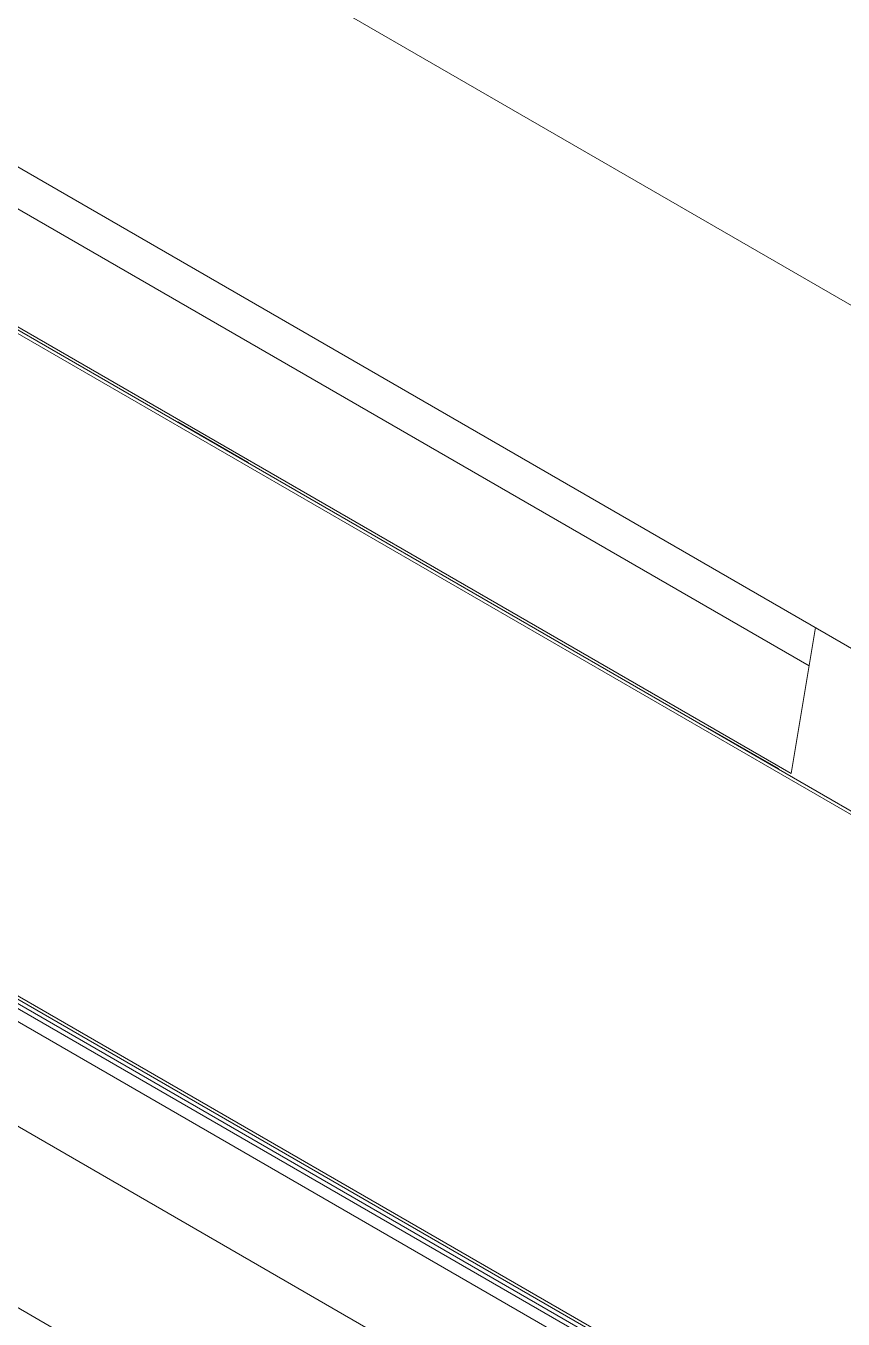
# Model space of a CAD drawing. Header units: millimetres. Extents: x -208 to 4974, y -28 to 3137.
# Drawn here: x 4176.6 to 4443.6, y 1289.7 to 1712.1 of the extents above; entities that cross this region are included whole.
import ezdxf

# ---------------------------------------------------------------- set-up
doc = ezdxf.new("R2010")
doc.units = ezdxf.units.MM
doc.layers.add('ZANO_R', color=7, linetype='Continuous', lineweight=0)

msp = doc.modelspace()

# ---------------------------------------------------------------- linework, layer by layer
at = {"layer": 'ZANO_R'}
for p, q in [((3775.92, 2007.78), (4660.1, 1497.3)), ((3621.83, 1931.52), (4768.96, 1269.22)), ((3622.94, 1929.74), (4762.34, 1271.91)), ((4633.75, 1400.5), (3726.58, 1924.25)), ((4577.01, 1158.4), (3429.87, 1820.69)), ((4577.01, 1159.99), (3432.63, 1820.69)), ((3434.92, 1820.88), (4574.71, 1162.83)), ((4574.98, 1163.73), (3435.57, 1821.57)), ((3428.27, 1817.36), (4572.04, 1157)), ((3397.32, 1801.02), (4541.09, 1140.66)), ((3962.45, 1774.44), (4432.43, 1503.09)), ((3962.45, 1774.44), (4432.43, 1503.09)), ((3965.1, 1734.28), (4426.53, 1467.88)), ((4493.74, 1108.79), (3452.83, 1709.76)), ((4226.24, 1582.72), (4226.24, 1582.56)), ((4249.2, 1569.47), (4226.24, 1582.72)), ((4228.53, 1581.4), (4228.53, 1581.24)), ((4249.2, 1569.31), (4249.2, 1569.47)), ((4426.53, 1467.88), (4434.51, 1515.53)), ((4399.43, 1482.73), (4399.43, 1482.57)), ((4422.4, 1469.47), (4399.43, 1482.73)), ((4401.73, 1481.4), (4401.73, 1481.24)), ((4422.4, 1469.31), (4422.4, 1469.47))]:
    msp.add_line(p, q, dxfattribs=at)

doc.saveas('drawing.dxf')
